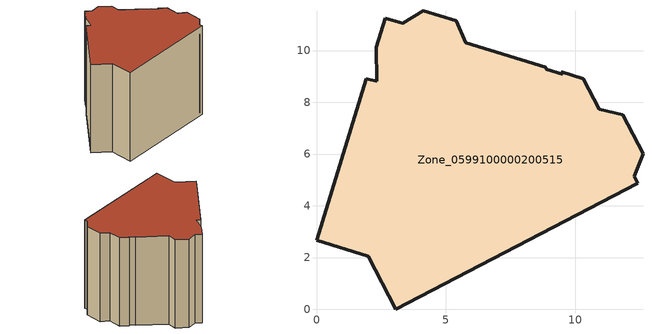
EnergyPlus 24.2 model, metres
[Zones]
Zone_0599100000200515
 floor ground (C_G): 8.87,9.28 9.52,9.08 9.46,9.18 10.31,8.92 10.93,7.73 11.83,7.52 12.62,6.02 12.28,5.14 12.42,4.87 3.07,0 1.99,2.05 0,2.66 1.93,8.91 2.32,8.82 2.3,10.12 2.65,11.25 3.33,11.05 4.12,11.54 5.4,11.15 5.77,10.3 8.86,9.36 z0
 wall outside (C_F): 4.12,11.54 3.33,11.05 2.65,11.25 2.3,10.12 2.32,8.82 1.93,8.91 0,2.66 1.99,2.05 3.07,0 12.42,4.87 12.28,5.14 12.62,6.02 11.83,7.52 10.93,7.73 10.31,8.92 9.46,9.18 9.52,9.08 8.87,9.28 8.86,9.36 5.77,10.3 5.4,11.15 4.12,11.54 z0:10.47
 roof outside (C_R): 8.87,9.28 8.86,9.36 5.77,10.3 5.4,11.15 4.12,11.54 3.33,11.05 2.65,11.25 2.3,10.12 2.32,8.82 1.93,8.91 0,2.66 1.99,2.05 3.07,0 12.42,4.87 12.28,5.14 12.62,6.02 11.83,7.52 10.93,7.73 10.31,8.92 9.46,9.18 9.52,9.08 z10.47
[BUILDING]
Pand.0599100000200515: North Axis=0; Terrain=City; Loads Convergence Tolerance Value=0.04; Temperature Convergence Tolerance Value=0.4; Solar Distribution=FullExterior; Maximum Number of Warmup Days=25; Minimum Number of Warmup Days=1
[Site:Location]
Rotterdam.The.Hague.AP_ZH_NLD Design_Conditions: Latitude=51.96; Longitude=4.45; Time Zone=1; Elevation=-4.5
[SITE:GROUNDTEMPERATURE:BUILDINGSURFACE]
18, 18, 18, 18, 18, 18, 18, 18, 18, 18, 18, 18
[MATERIAL] Thermal Absorptance=0.9; Solar Absorptance=0.7; Visible Absorptance=0.7
Name | Roughness | Thickness | Conductivity | Density | Specific Heat
G.TC.1946 | MediumSmooth | 0.15 | 1 | 540 | 1210
F.TC.1946 | Rough | 0.3 | 0.857143 | 1920 | 840
R.TC.1946 | MediumRough | 0.2 | 0.909091 | 1500 | 1000
[CONSTRUCTION]
C_G: G.TC.1946
C_F: F.TC.1946
C_R: R.TC.1946
[ZONE]
Zone_0599100000200515: Type=1; Multiplier=1; Ceiling Height=Autocalculate; Volume=Autocalculate; Floor Area=autocalculate; Part of Total Floor Area=Yes
[ZONEINFILTRATION:DESIGNFLOWRATE]
Infil_Zone_0599100000200515: Zone or ZoneList or Space or SpaceList=Zone_0599100000200515; Schedule=AlwaysOn; Design Flow Rate Calculation Method=Flow/Area; Flow Rate per Floor Area=0.003; Constant Term Coefficient=1; Temperature Term Coefficient=0; Velocity Term Coefficient=0; Velocity Squared Term Coefficient=0
[HVACTEMPLATE:ZONE:IDEALLOADSAIRSYSTEM]
Zone_0599100000200515: Maximum Heating Supply Air Temperature=50; Minimum Cooling Supply Air Temperature=13; Maximum Heating Supply Air Humidity Ratio=0.0156; Minimum Cooling Supply Air Humidity Ratio=0.0077; Heating Limit=NoLimit; Cooling Limit=NoLimit; Dehumidification Control Type=ConstantSensibleHeatRatio; Cooling Sensible Heat Ratio=0.7; Dehumidification Setpoint=60; Humidification Control Type=None; Humidification Setpoint=30; Outdoor Air Method=None; Outdoor Air Flow Rate per Person=0.00944; Outdoor Air Flow Rate per Zone Floor Area=0; Outdoor Air Flow Rate per Zone=0; Demand Controlled Ventilation Type=None; Outdoor Air Economizer Type=NoEconomizer; Heat Recovery Type=None; Sensible Heat Recovery Effectiveness=0.7; Latent Heat Recovery Effectiveness=0.65
[ZONECONTROL:THERMOSTAT]
ThermostatControl_Zone_0599100000200515: Zone or ZoneList=Zone_0599100000200515; Control Type Schedule=DualSetpointControlType; Control 1=Thermostat_Zone_0599100000200515; Temperature Difference Between Cutout And Setpoint=0
[THERMOSTATSETPOINT:DUALSETPOINT]
Thermostat_Zone_0599100000200515: Heating Setpoint Temperature Schedule=HeatingSetpoint_Zone_0599100000200515; Cooling Setpoint Temperature Schedule=CoolingSetpoint_Zone_0599100000200515
[SCHEDULE:COMPACT]
HeatingSetpoint_Zone_0599100000200515: Through: 12/31, For: AllDays, Until: 24:00, 21
CoolingSetpoint_Zone_0599100000200515: Through: 12/31, For: AllDays, Until: 24:00, 24
DualSetpointControlType: Through: 12/31, For: AllDays, Until: 24:00, 4
AlwaysOn: Through: 12/31, For: AllDays, Until: 24:00, 1
